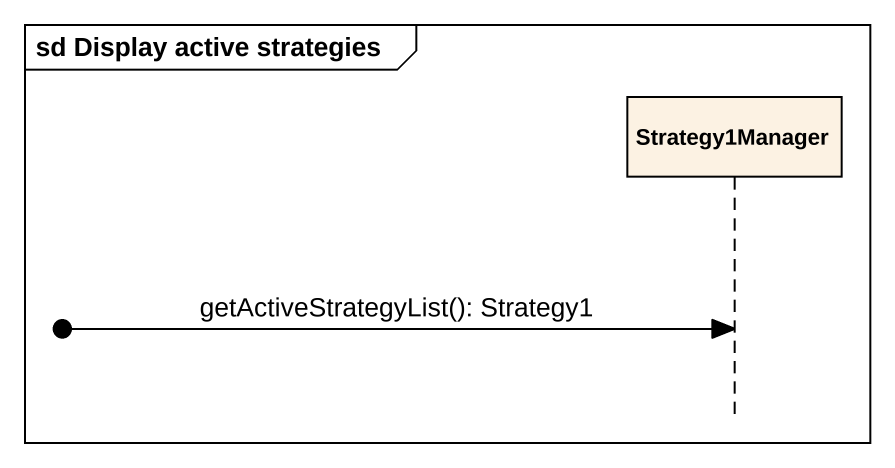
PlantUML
@startuml
mainframe sd Display active strategies
hide footbox
participant Strategy1Manager

[o-> Strategy1Manager : getActiveStrategyList(): Strategy1
@enduml
